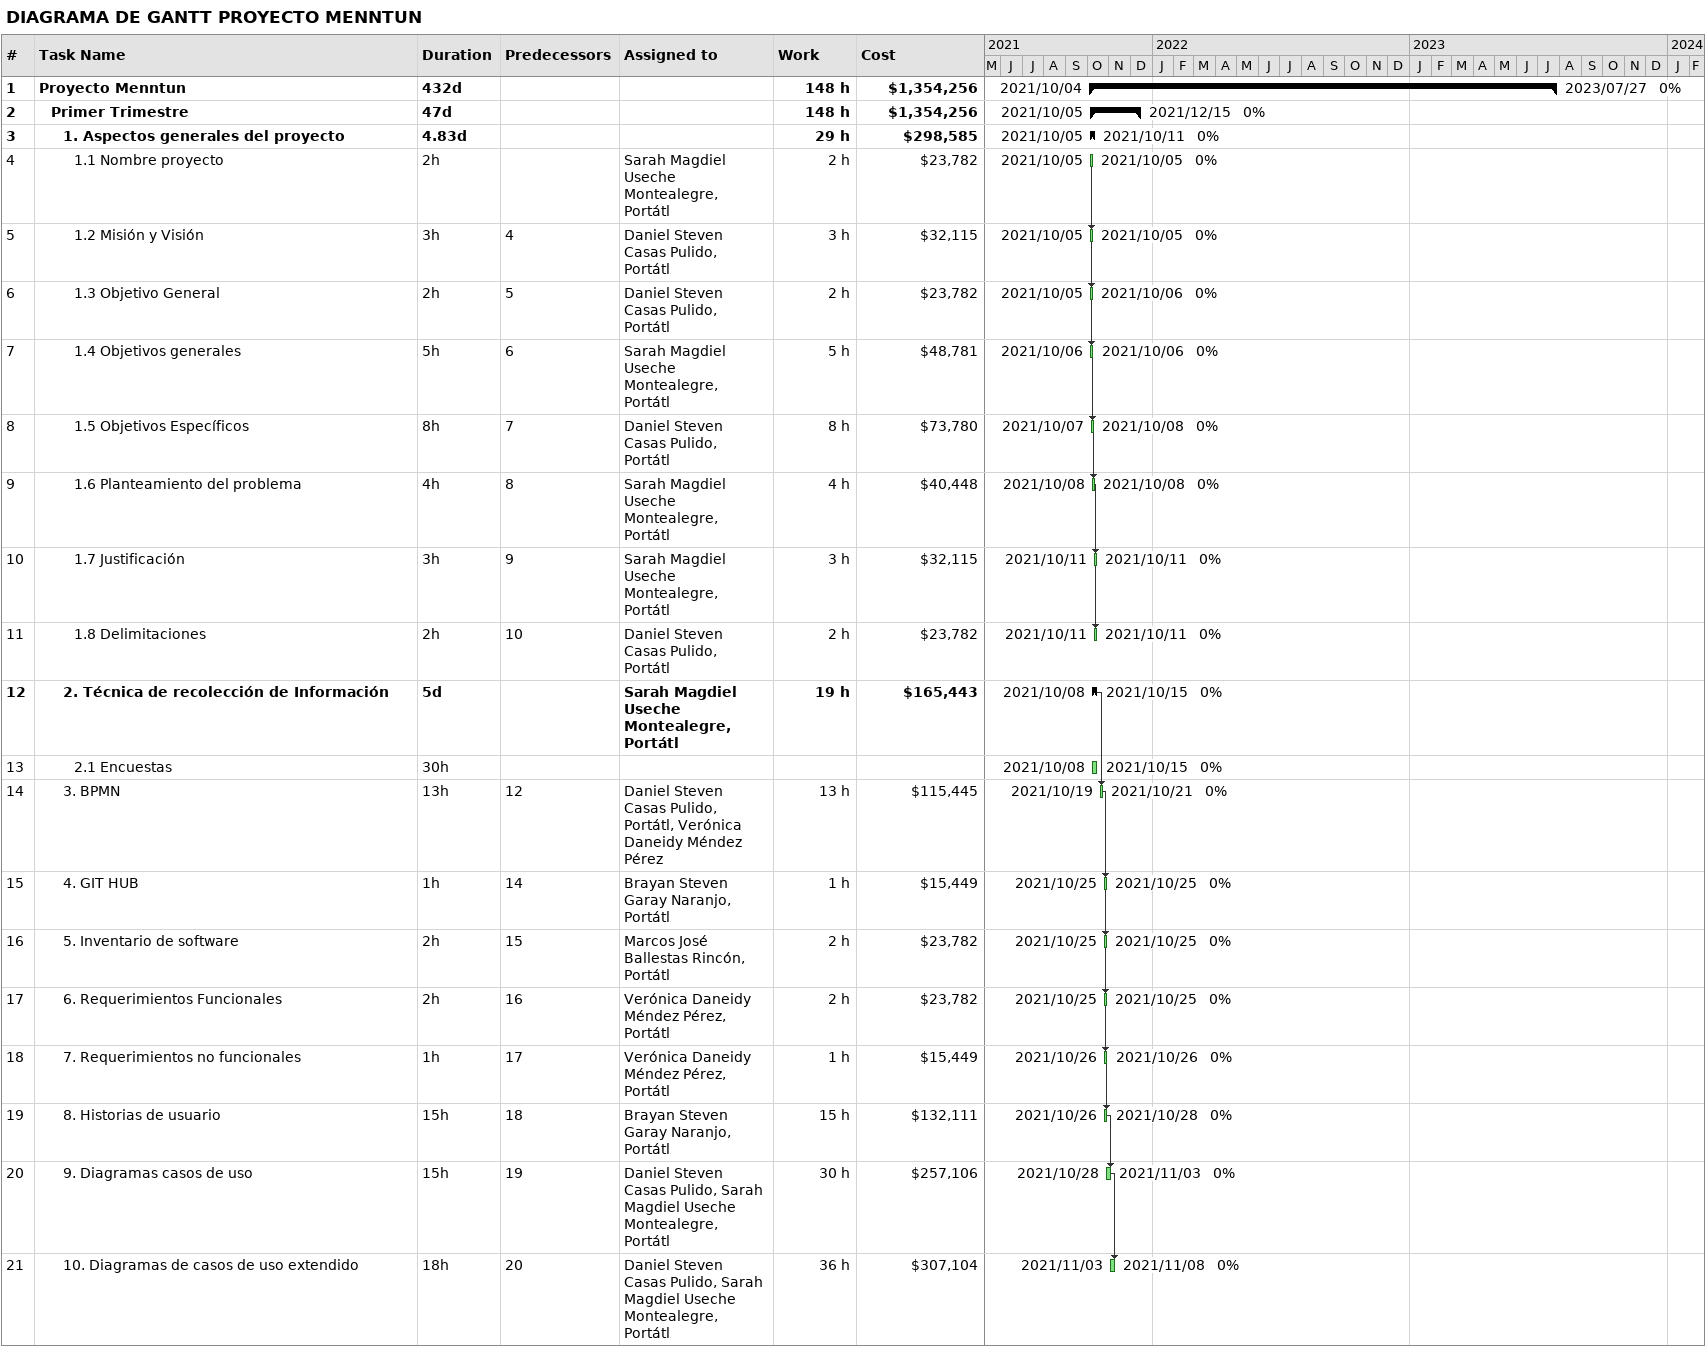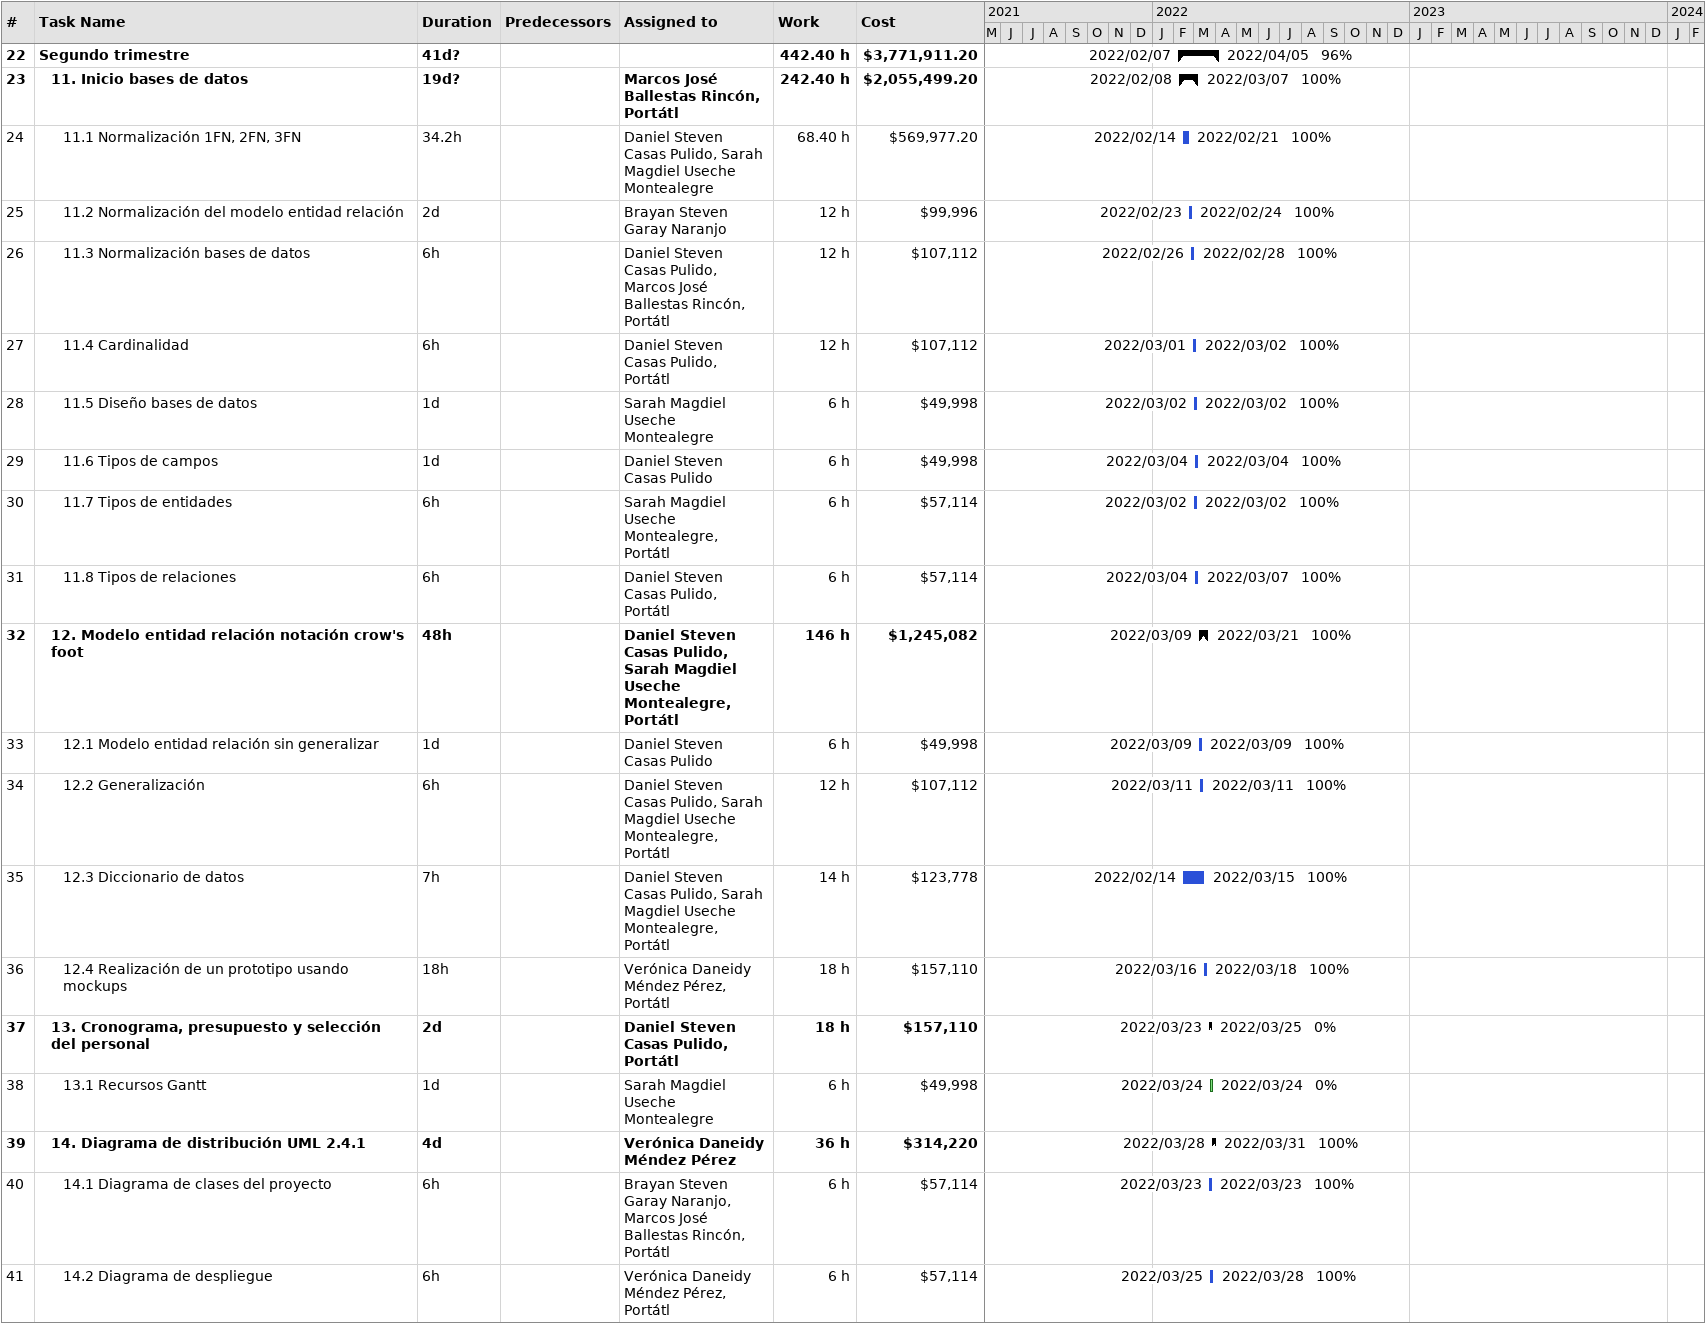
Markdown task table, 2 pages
DIAGRAMA DE GANTT PROYECTO MENNTUN

| ID | Level | Task | Duration | Start | Finish | Predecessors | Resources | % complete | Work (h) | Cost ($) |
|---|---|---|---|---|---|---|---|---|---|---|
| 1 | 1 | **Proyecto Menntun** | 432d | 2021-10-04 | 2023-07-27 |  |  | 0 | 148 | 1354256 |
| 2 | 2 | **Primer Trimestre** | 47d | 2021-10-05 | 2021-12-15 |  |  | 0 | 148 | 1354256 |
| 3 | 3 | **1. Aspectos generales del proyecto** | 4.83d | 2021-10-05 | 2021-10-11 |  |  | 0 | 29 | 298585 |
| 4 | 4 | 1.1 Nombre proyecto | 2h | 2021-10-05 | 2021-10-05 |  | Sarah Magdiel Useche Montealegre, Portátl | 0 | 2 | 23782 |
| 5 | 4 | 1.2 Misión y Visión | 3h | 2021-10-05 | 2021-10-05 | 4 | Daniel Steven Casas Pulido, Portátl | 0 | 3 | 32115 |
| 6 | 4 | 1.3 Objetivo General | 2h | 2021-10-05 | 2021-10-06 | 5 | Daniel Steven Casas Pulido, Portátl | 0 | 2 | 23782 |
| 7 | 4 | 1.4 Objetivos generales | 5h | 2021-10-06 | 2021-10-06 | 6 | Sarah Magdiel Useche Montealegre, Portátl | 0 | 5 | 48781 |
| 8 | 4 | 1.5 Objetivos Específicos | 8h | 2021-10-07 | 2021-10-08 | 7 | Daniel Steven Casas Pulido, Portátl | 0 | 8 | 73780 |
| 9 | 4 | 1.6 Planteamiento del problema | 4h | 2021-10-08 | 2021-10-08 | 8 | Sarah Magdiel Useche Montealegre, Portátl | 0 | 4 | 40448 |
| 10 | 4 | 1.7 Justificación | 3h | 2021-10-11 | 2021-10-11 | 9 | Sarah Magdiel Useche Montealegre, Portátl | 0 | 3 | 32115 |
| 11 | 4 | 1.8 Delimitaciones | 2h | 2021-10-11 | 2021-10-11 | 10 | Daniel Steven Casas Pulido, Portátl | 0 | 2 | 23782 |
| 12 | 3 | **2. Técnica de recolección de Información** | 5d | 2021-10-08 | 2021-10-15 |  | Sarah Magdiel Useche Montealegre, Portátl | 0 | 19 | 165443 |
| 13 | 4 | 2.1 Encuestas | 30h | 2021-10-08 | 2021-10-15 |  |  | 0 |  |  |
| 14 | 3 | 3. BPMN | 13h | 2021-10-19 | 2021-10-21 | 12 | Daniel Steven Casas Pulido, Portátl, Verónica Daneidy Méndez Pérez | 0 | 13 | 115445 |
| 15 | 3 | 4. GIT HUB | 1h | 2021-10-25 | 2021-10-25 | 14 | Brayan Steven Garay Naranjo, Portátl | 0 | 1 | 15449 |
| 16 | 3 | 5. Inventario de software | 2h | 2021-10-25 | 2021-10-25 | 15 | Marcos José Ballestas Rincón, Portátl | 0 | 2 | 23782 |
| 17 | 3 | 6. Requerimientos Funcionales | 2h | 2021-10-25 | 2021-10-25 | 16 | Verónica Daneidy Méndez Pérez, Portátl | 0 | 2 | 23782 |
| 18 | 3 | 7. Requerimientos no funcionales | 1h | 2021-10-26 | 2021-10-26 | 17 | Verónica Daneidy Méndez Pérez, Portátl | 0 | 1 | 15449 |
| 19 | 3 | 8. Historias de usuario | 15h | 2021-10-26 | 2021-10-28 | 18 | Brayan Steven Garay Naranjo, Portátl | 0 | 15 | 132111 |
| 20 | 3 | 9. Diagramas casos de uso | 15h | 2021-10-28 | 2021-11-03 | 19 | Daniel Steven Casas Pulido, Sarah Magdiel Useche Montealegre, Portátl | 0 | 30 | 257106 |
| 21 | 3 | 10. Diagramas de casos de uso extendido | 18h | 2021-11-03 | 2021-11-08 | 20 | Daniel Steven Casas Pulido, Sarah Magdiel Useche Montealegre, Portátl | 0 | 36 | 307104 |
| 22 | 1 | **Segundo trimestre** | 41d? | 2022-02-07 | 2022-04-05 |  |  | 96 | 442.40 | 3771911.20 |
| 23 | 2 | **11. Inicio bases de datos** | 19d? | 2022-02-08 | 2022-03-07 |  | Marcos José Ballestas Rincón, Portátl | 100 | 242.40 | 2055499.20 |
| 24 | 3 | 11.1 Normalización 1FN, 2FN, 3FN | 34.2h | 2022-02-14 | 2022-02-21 |  | Daniel Steven Casas Pulido, Sarah Magdiel Useche Montealegre | 100 | 68.40 | 569977.20 |
| 25 | 3 | 11.2 Normalización del modelo entidad relación | 2d | 2022-02-23 | 2022-02-24 |  | Brayan Steven Garay Naranjo | 100 | 12 | 99996 |
| 26 | 3 | 11.3 Normalización bases de datos | 6h | 2022-02-26 | 2022-02-28 |  | Daniel Steven Casas Pulido, Marcos José Ballestas Rincón, Portátl | 100 | 12 | 107112 |
| 27 | 3 | 11.4 Cardinalidad | 6h | 2022-03-01 | 2022-03-02 |  | Daniel Steven Casas Pulido, Portátl | 100 | 12 | 107112 |
| 28 | 3 | 11.5 Diseño bases de datos | 1d | 2022-03-02 | 2022-03-02 |  | Sarah Magdiel Useche Montealegre | 100 | 6 | 49998 |
| 29 | 3 | 11.6 Tipos de campos | 1d | 2022-03-04 | 2022-03-04 |  | Daniel Steven Casas Pulido | 100 | 6 | 49998 |
| 30 | 3 | 11.7 Tipos de entidades | 6h | 2022-03-02 | 2022-03-02 |  | Sarah Magdiel Useche Montealegre, Portátl | 100 | 6 | 57114 |
| 31 | 3 | 11.8 Tipos de relaciones | 6h | 2022-03-04 | 2022-03-07 |  | Daniel Steven Casas Pulido, Portátl | 100 | 6 | 57114 |
| 32 | 2 | **12. Modelo entidad relación notación crow's foot** | 48h | 2022-03-09 | 2022-03-21 |  | Daniel Steven Casas Pulido, Sarah Magdiel Useche Montealegre, Portátl | 100 | 146 | 1245082 |
| 33 | 3 | 12.1 Modelo entidad relación sin generalizar | 1d | 2022-03-09 | 2022-03-09 |  | Daniel Steven Casas Pulido | 100 | 6 | 49998 |
| 34 | 3 | 12.2 Generalización | 6h | 2022-03-11 | 2022-03-11 |  | Daniel Steven Casas Pulido, Sarah Magdiel Useche Montealegre, Portátl | 100 | 12 | 107112 |
| 35 | 3 | 12.3 Diccionario de datos | 7h | 2022-02-14 | 2022-03-15 |  | Daniel Steven Casas Pulido, Sarah Magdiel Useche Montealegre, Portátl | 100 | 14 | 123778 |
| 36 | 3 | 12.4 Realización de un prototipo usando mockups | 18h | 2022-03-16 | 2022-03-18 |  | Verónica Daneidy Méndez Pérez, Portátl | 100 | 18 | 157110 |
| 37 | 2 | **13. Cronograma, presupuesto y selección del personal** | 2d | 2022-03-23 | 2022-03-25 |  | Daniel Steven Casas Pulido, Portátl | 0 | 18 | 157110 |
| 38 | 3 | 13.1 Recursos Gantt | 1d | 2022-03-24 | 2022-03-24 |  | Sarah Magdiel Useche Montealegre | 0 | 6 | 49998 |
| 39 | 2 | **14. Diagrama de distribución UML 2.4.1** | 4d | 2022-03-28 | 2022-03-31 |  | Verónica Daneidy Méndez Pérez | 100 | 36 | 314220 |
| 40 | 3 | 14.1 Diagrama de clases del proyecto | 6h | 2022-03-23 | 2022-03-23 |  | Brayan Steven Garay Naranjo, Marcos José Ballestas Rincón, Portátl | 100 | 6 | 57114 |
| 41 | 3 | 14.2 Diagrama de despliegue | 6h | 2022-03-25 | 2022-03-28 |  | Verónica Daneidy Méndez Pérez, Portátl | 100 | 6 | 57114 |
